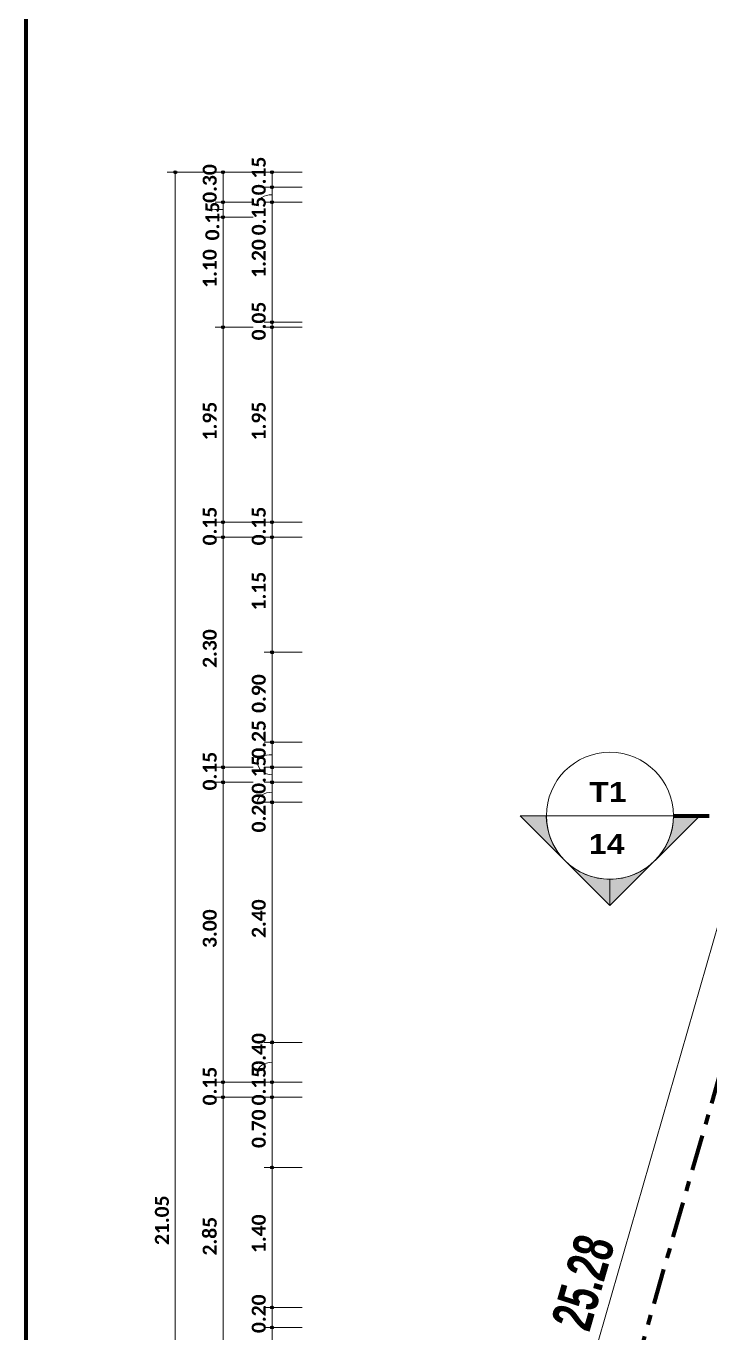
# Model space of a CAD drawing. Header units: metres. Extents: x -144 to 1000, y -717 to 29.
# Drawn here: x 679.3 to 686.14, y -559.78 to -546.72 of the extents above; entities that cross this region are included whole.
import ezdxf

# ---------------------------------------------------------------- set-up
doc = ezdxf.new("R2010")
doc.units = ezdxf.units.M
doc.linetypes.add('Dash Dot 3_16_', pattern=[0.595313, 0.357187, -0.119063, 0, -0.119063])
doc.layers.get('0').update_dxf_attribs({"color": 1})
for name, color, linetype, lineweight in [('A-ANNO-DIMS', 1, 'Continuous', 9), ('A-DETL', 1, 'Continuous', 9), ('A-DETL-WIDE', 1, 'Continuous', 100), ('G-ANNO-SYMB', 1, 'Continuous', 9)]:
    doc.layers.add(name, color=color, linetype=linetype, lineweight=lineweight)
doc.styles.add('Arial Black', font='', dxfattribs={"height": 0.15})
doc.styles.add('Britannic Bold_B_1', font='', dxfattribs={"width": 0.7, "height": 0.4})
doc.styles.add('Calibri_B_4', font='calibrib.ttf', dxfattribs={"height": 0.1125})
doc.styles.get('Arial Black').set_extended_font_data('Arial Black')
doc.styles.get('Britannic Bold_B_1').set_extended_font_data('Britannic Bold', bold=True)

# ---------------------------------------------------------------- blocks, each defined once
blk = doc.blocks.new('A$C4d52d4f2')
at = {"layer": 'A-DETL-WIDE'}
blk.add_line((-0.40513, -0.58802), (-0.40513, -0.00202), dxfattribs=at)
blk = doc.blocks.new('S')
at = {"layer": 'A-ANNO-DIMS', "lineweight": 25}
h = blk.add_hatch(color=256, dxfattribs=at)
edge = h.paths.add_edge_path()
edge.add_arc((670.058, -487.399), 0.015, 0, 360)
h = blk.add_hatch(color=256, dxfattribs=at)
edge = h.paths.add_edge_path()
edge.add_arc((670.536, -487.399), 0.015, 0, 360)
h = blk.add_hatch(color=256, dxfattribs=at)
edge = h.paths.add_edge_path()
edge.add_arc((671.026, -487.399), 0.015, 0, 360)
h = blk.add_hatch(color=256, dxfattribs=at)
edge = h.paths.add_edge_path()
edge.add_arc((671.026, -487.549), 0.015, 0, 360)
h = blk.add_hatch(color=256, dxfattribs=at)
edge = h.paths.add_edge_path()
edge.add_arc((671.026, -487.549), 0.015, 0, 360)
h = blk.add_hatch(color=256, dxfattribs=at)
edge = h.paths.add_edge_path()
edge.add_arc((670.536, -487.699), 0.015, 0, 360)
h = blk.add_hatch(color=256, dxfattribs=at)
edge = h.paths.add_edge_path()
edge.add_arc((670.536, -487.699), 0.015, 0, 360)
h = blk.add_hatch(color=256, dxfattribs=at)
edge = h.paths.add_edge_path()
edge.add_arc((671.026, -487.699), 0.015, 0, 360)
h = blk.add_hatch(color=256, dxfattribs=at)
edge = h.paths.add_edge_path()
edge.add_arc((671.026, -487.699), 0.015, 0, 360)
h = blk.add_hatch(color=256, dxfattribs=at)
edge = h.paths.add_edge_path()
edge.add_arc((670.536, -487.849), 0.015, 0, 360)
h = blk.add_hatch(color=256, dxfattribs=at)
edge = h.paths.add_edge_path()
edge.add_arc((670.536, -487.849), 0.015, 0, 360)
h = blk.add_hatch(color=256, dxfattribs=at)
edge = h.paths.add_edge_path()
edge.add_arc((670.536, -488.949), 0.015, 0, 360)
h = blk.add_hatch(color=256, dxfattribs=at)
edge = h.paths.add_edge_path()
edge.add_arc((670.536, -488.949), 0.015, 0, 360)
h = blk.add_hatch(color=256, dxfattribs=at)
edge = h.paths.add_edge_path()
edge.add_arc((671.026, -488.899), 0.015, 0, 360)
h = blk.add_hatch(color=256, dxfattribs=at)
edge = h.paths.add_edge_path()
edge.add_arc((671.026, -488.899), 0.015, 0, 360)
h = blk.add_hatch(color=256, dxfattribs=at)
edge = h.paths.add_edge_path()
edge.add_arc((671.026, -488.949), 0.015, 0, 360)
h = blk.add_hatch(color=256, dxfattribs=at)
edge = h.paths.add_edge_path()
edge.add_arc((671.026, -488.949), 0.015, 0, 360)
h = blk.add_hatch(color=256, dxfattribs=at)
edge = h.paths.add_edge_path()
edge.add_arc((670.536, -490.899), 0.015, 0, 360)
h = blk.add_hatch(color=256, dxfattribs=at)
edge = h.paths.add_edge_path()
edge.add_arc((670.536, -490.899), 0.015, 0, 360)
h = blk.add_hatch(color=256, dxfattribs=at)
edge = h.paths.add_edge_path()
edge.add_arc((671.026, -490.899), 0.015, 0, 360)
h = blk.add_hatch(color=256, dxfattribs=at)
edge = h.paths.add_edge_path()
edge.add_arc((671.026, -490.899), 0.015, 0, 360)
h = blk.add_hatch(color=256, dxfattribs=at)
edge = h.paths.add_edge_path()
edge.add_arc((670.536, -491.049), 0.015, 0, 360)
h = blk.add_hatch(color=256, dxfattribs=at)
edge = h.paths.add_edge_path()
edge.add_arc((670.536, -491.049), 0.015, 0, 360)
h = blk.add_hatch(color=256, dxfattribs=at)
edge = h.paths.add_edge_path()
edge.add_arc((671.026, -491.049), 0.015, 0, 360)
h = blk.add_hatch(color=256, dxfattribs=at)
edge = h.paths.add_edge_path()
edge.add_arc((671.026, -491.049), 0.015, 0, 360)
h = blk.add_hatch(color=256, dxfattribs=at)
edge = h.paths.add_edge_path()
edge.add_arc((671.026, -492.199), 0.015, 0, 360)
h = blk.add_hatch(color=256, dxfattribs=at)
edge = h.paths.add_edge_path()
edge.add_arc((671.026, -492.199), 0.015, 0, 360)
h = blk.add_hatch(color=256, dxfattribs=at)
edge = h.paths.add_edge_path()
edge.add_arc((671.026, -493.099), 0.015, 0, 360)
h = blk.add_hatch(color=256, dxfattribs=at)
edge = h.paths.add_edge_path()
edge.add_arc((671.026, -493.099), 0.015, 0, 360)
h = blk.add_hatch(color=256, dxfattribs=at)
edge = h.paths.add_edge_path()
edge.add_arc((670.536, -493.349), 0.015, 0, 360)
h = blk.add_hatch(color=256, dxfattribs=at)
edge = h.paths.add_edge_path()
edge.add_arc((670.536, -493.349), 0.015, 0, 360)
h = blk.add_hatch(color=256, dxfattribs=at)
edge = h.paths.add_edge_path()
edge.add_arc((671.026, -493.349), 0.015, 0, 360)
h = blk.add_hatch(color=256, dxfattribs=at)
edge = h.paths.add_edge_path()
edge.add_arc((671.026, -493.349), 0.015, 0, 360)
h = blk.add_hatch(color=256, dxfattribs=at)
edge = h.paths.add_edge_path()
edge.add_arc((670.536, -493.499), 0.015, 0, 360)
h = blk.add_hatch(color=256, dxfattribs=at)
edge = h.paths.add_edge_path()
edge.add_arc((670.536, -493.499), 0.015, 0, 360)
h = blk.add_hatch(color=256, dxfattribs=at)
edge = h.paths.add_edge_path()
edge.add_arc((671.026, -493.499), 0.015, 0, 360)
h = blk.add_hatch(color=256, dxfattribs=at)
edge = h.paths.add_edge_path()
edge.add_arc((671.026, -493.499), 0.015, 0, 360)
h = blk.add_hatch(color=256, dxfattribs=at)
edge = h.paths.add_edge_path()
edge.add_arc((671.026, -493.699), 0.015, 0, 360)
h = blk.add_hatch(color=256, dxfattribs=at)
edge = h.paths.add_edge_path()
edge.add_arc((671.026, -493.699), 0.015, 0, 360)
h = blk.add_hatch(color=256, dxfattribs=at)
edge = h.paths.add_edge_path()
edge.add_arc((671.026, -496.099), 0.015, 0, 360)
h = blk.add_hatch(color=256, dxfattribs=at)
edge = h.paths.add_edge_path()
edge.add_arc((671.026, -496.099), 0.015, 0, 360)
h = blk.add_hatch(color=256, dxfattribs=at)
edge = h.paths.add_edge_path()
edge.add_arc((670.536, -496.497), 0.015, 0, 360)
h = blk.add_hatch(color=256, dxfattribs=at)
edge = h.paths.add_edge_path()
edge.add_arc((670.536, -496.497), 0.015, 0, 360)
h = blk.add_hatch(color=256, dxfattribs=at)
edge = h.paths.add_edge_path()
edge.add_arc((671.026, -496.497), 0.015, 0, 360)
h = blk.add_hatch(color=256, dxfattribs=at)
edge = h.paths.add_edge_path()
edge.add_arc((671.026, -496.497), 0.015, 0, 360)
h = blk.add_hatch(color=256, dxfattribs=at)
edge = h.paths.add_edge_path()
edge.add_arc((670.536, -496.647), 0.015, 0, 360)
h = blk.add_hatch(color=256, dxfattribs=at)
edge = h.paths.add_edge_path()
edge.add_arc((670.536, -496.647), 0.015, 0, 360)
h = blk.add_hatch(color=256, dxfattribs=at)
edge = h.paths.add_edge_path()
edge.add_arc((671.026, -496.647), 0.015, 0, 360)
h = blk.add_hatch(color=256, dxfattribs=at)
edge = h.paths.add_edge_path()
edge.add_arc((671.026, -496.647), 0.015, 0, 360)
h = blk.add_hatch(color=256, dxfattribs=at)
edge = h.paths.add_edge_path()
edge.add_arc((671.026, -497.349), 0.015, 0, 360)
h = blk.add_hatch(color=256, dxfattribs=at)
edge = h.paths.add_edge_path()
edge.add_arc((671.026, -497.349), 0.015, 0, 360)
h = blk.add_hatch(color=256, dxfattribs=at)
edge = h.paths.add_edge_path()
edge.add_arc((671.026, -498.749), 0.015, 0, 360)
h = blk.add_hatch(color=256, dxfattribs=at)
edge = h.paths.add_edge_path()
edge.add_arc((671.026, -498.749), 0.015, 0, 360)
h = blk.add_hatch(color=256, dxfattribs=at)
edge = h.paths.add_edge_path()
edge.add_arc((671.026, -498.949), 0.015, 0, 360)
h = blk.add_hatch(color=256, dxfattribs=at)
edge = h.paths.add_edge_path()
edge.add_arc((671.026, -498.949), 0.015, 0, 360)
at = {"layer": 'G-ANNO-SYMB', "extrusion": (0, 0, -1)}
h = blk.add_hatch(color=256, dxfattribs=at)
edge = h.paths.add_edge_path()
edge.add_arc((-674.403, -493.833), 0.636, 317.9216, 360)
edge.add_line((-673.767, -493.833), (-673.505, -493.833))
edge.add_line((-673.505, -493.833), (-673.931, -494.259))
h = blk.add_hatch(color=256, dxfattribs=at)
edge = h.paths.add_edge_path()
edge.add_line((-674.875, -494.259), (-675.301, -493.833))
edge.add_line((-675.301, -493.833), (-675.039, -493.833))
edge.add_arc((-674.403, -493.833), 0.636, 180, 222.0784)
h = blk.add_hatch(color=256, dxfattribs=at)
edge = h.paths.add_edge_path()
edge.add_line((-673.954, -494.282), (-674.403, -494.731))
edge.add_line((-674.403, -494.731), (-674.403, -494.468))
edge.add_arc((-674.403, -493.833), 0.635, 270, 315)
h = blk.add_hatch(color=256, dxfattribs=at)
edge = h.paths.add_edge_path()
edge.add_arc((-674.403, -493.833), 0.635, 225, 270)
edge.add_line((-674.403, -494.468), (-674.403, -494.731))
edge.add_line((-674.403, -494.731), (-674.852, -494.282))
at = {"layer": 'A-ANNO-DIMS', "color": 5, "true_color": 0x0000ff}
blk.add_line((670.973, -510.62), (677.954, -486.328), dxfattribs=at)
at = {"layer": 'A-ANNO-DIMS'}
for p, q in [((670.058, -487.399), (669.978, -487.399)), ((670.058, -508.448), (670.058, -487.399)), ((670.058, -487.399), (670.358, -487.399)), ((670.536, -487.399), (670.456, -487.399)), ((670.536, -487.399), (670.536, -487.699)), ((670.536, -487.399), (670.836, -487.399)), ((671.026, -487.399), (670.946, -487.399)), ((671.026, -487.399), (671.026, -487.549)), ((671.026, -487.399), (671.326, -487.399)), ((671.026, -487.549), (670.946, -487.549)), ((671.026, -487.549), (670.946, -487.549)), ((671.026, -487.549), (671.326, -487.549)), ((671.026, -487.549), (671.026, -487.699)), ((671.026, -487.549), (671.326, -487.549)), ((670.536, -487.699), (670.456, -487.699)), ((670.536, -487.699), (670.456, -487.699)), ((670.536, -487.699), (670.836, -487.699)), ((670.536, -487.699), (670.536, -487.849)), ((670.536, -487.699), (670.836, -487.699)), ((671.026, -487.699), (670.946, -487.699)), ((671.026, -487.699), (670.946, -487.699)), ((671.026, -487.699), (671.326, -487.699)), ((671.026, -487.699), (671.026, -488.899)), ((671.026, -487.699), (671.326, -487.699)), ((670.536, -487.849), (670.456, -487.849)), ((670.536, -487.849), (670.456, -487.849)), ((670.536, -487.849), (670.836, -487.849)), ((670.536, -487.849), (670.536, -488.949)), ((670.536, -487.849), (670.836, -487.849)), ((670.536, -488.949), (670.456, -488.949)), ((670.536, -488.949), (670.456, -488.949)), ((670.536, -488.949), (670.836, -488.949)), ((670.536, -488.949), (670.536, -490.899)), ((670.536, -488.949), (670.836, -488.949)), ((671.026, -488.899), (670.946, -488.899)), ((671.026, -488.899), (670.946, -488.899)), ((671.026, -488.949), (670.946, -488.949)), ((671.026, -488.949), (670.946, -488.949)), ((671.026, -488.899), (671.326, -488.899)), ((671.026, -488.899), (671.026, -488.949)), ((671.026, -488.899), (671.326, -488.899)), ((671.026, -488.949), (671.326, -488.949)), ((671.026, -488.949), (671.026, -490.899)), ((671.026, -488.949), (671.326, -488.949)), ((670.536, -490.899), (670.456, -490.899)), ((670.536, -490.899), (670.456, -490.899)), ((670.536, -490.899), (670.836, -490.899)), ((670.536, -490.899), (670.536, -491.049)), ((670.536, -490.899), (670.836, -490.899)), ((671.026, -490.899), (670.946, -490.899)), ((671.026, -490.899), (670.946, -490.899)), ((671.026, -490.899), (671.326, -490.899)), ((671.026, -490.899), (671.026, -491.049)), ((671.026, -490.899), (671.326, -490.899)), ((670.536, -491.049), (670.456, -491.049)), ((670.536, -491.049), (670.456, -491.049)), ((670.536, -491.049), (670.836, -491.049)), ((670.536, -491.049), (670.536, -493.349)), ((670.536, -491.049), (670.836, -491.049)), ((671.026, -491.049), (670.946, -491.049)), ((671.026, -491.049), (670.946, -491.049)), ((671.026, -491.049), (671.326, -491.049)), ((671.026, -491.049), (671.026, -492.199)), ((671.026, -491.049), (671.326, -491.049)), ((671.026, -492.199), (670.946, -492.199)), ((671.026, -492.199), (670.946, -492.199)), ((671.026, -492.199), (671.326, -492.199)), ((671.026, -492.199), (671.026, -493.099)), ((671.026, -492.199), (671.326, -492.199)), ((671.026, -493.099), (670.946, -493.099)), ((671.026, -493.099), (670.946, -493.099)), ((671.026, -493.099), (671.326, -493.099)), ((671.026, -493.099), (671.026, -493.349)), ((671.026, -493.099), (671.326, -493.099)), ((670.536, -493.349), (670.456, -493.349)), ((670.536, -493.349), (670.456, -493.349)), ((670.536, -493.349), (670.836, -493.349)), ((670.536, -493.349), (670.536, -493.499)), ((670.536, -493.349), (670.836, -493.349)), ((671.026, -493.349), (670.946, -493.349)), ((671.026, -493.349), (670.946, -493.349)), ((671.026, -493.349), (671.326, -493.349)), ((671.026, -493.349), (671.026, -493.499)), ((671.026, -493.349), (671.326, -493.349)), ((670.536, -493.499), (670.456, -493.499)), ((670.536, -493.499), (670.456, -493.499)), ((670.536, -493.499), (670.836, -493.499)), ((670.536, -493.499), (670.536, -496.497)), ((670.536, -493.499), (670.836, -493.499)), ((671.026, -493.499), (670.946, -493.499)), ((671.026, -493.499), (670.946, -493.499)), ((671.026, -493.499), (671.326, -493.499)), ((671.026, -493.499), (671.026, -493.699)), ((671.026, -493.499), (671.326, -493.499)), ((671.026, -493.699), (670.946, -493.699)), ((671.026, -493.699), (670.946, -493.699)), ((671.026, -493.699), (671.326, -493.699)), ((671.026, -493.699), (671.026, -496.099)), ((671.026, -493.699), (671.326, -493.699)), ((671.026, -496.099), (670.946, -496.099)), ((671.026, -496.099), (670.946, -496.099)), ((671.026, -496.099), (671.326, -496.099)), ((671.026, -496.099), (671.026, -496.497)), ((671.026, -496.099), (671.326, -496.099)), ((670.536, -496.497), (670.456, -496.497)), ((670.536, -496.497), (670.456, -496.497)), ((670.536, -496.497), (670.836, -496.497)), ((670.536, -496.497), (670.536, -496.647)), ((670.536, -496.497), (670.836, -496.497)), ((671.026, -496.497), (670.946, -496.497)), ((671.026, -496.497), (670.946, -496.497)), ((671.026, -496.497), (671.326, -496.497)), ((671.026, -496.497), (671.026, -496.647)), ((671.026, -496.497), (671.326, -496.497)), ((670.536, -496.647), (670.456, -496.647)), ((670.536, -496.647), (670.456, -496.647)), ((670.536, -496.647), (670.836, -496.647)), ((670.536, -496.647), (670.536, -499.498)), ((670.536, -496.647), (670.836, -496.647)), ((671.026, -496.647), (670.946, -496.647)), ((671.026, -496.647), (670.946, -496.647)), ((671.026, -496.647), (671.326, -496.647)), ((671.026, -496.647), (671.026, -497.349)), ((671.026, -496.647), (671.326, -496.647)), ((671.026, -497.349), (670.946, -497.349)), ((671.026, -497.349), (670.946, -497.349)), ((671.026, -497.349), (671.326, -497.349)), ((671.026, -497.349), (671.026, -498.749)), ((671.026, -497.349), (671.326, -497.349)), ((671.026, -498.749), (670.946, -498.749)), ((671.026, -498.749), (670.946, -498.749)), ((671.026, -498.749), (671.326, -498.749)), ((671.026, -498.749), (671.026, -498.949)), ((671.026, -498.749), (671.326, -498.749)), ((671.026, -498.949), (670.946, -498.949)), ((671.026, -498.949), (670.946, -498.949)), ((671.026, -498.949), (671.326, -498.949)), ((671.026, -498.949), (671.026, -499.498)), ((671.026, -498.949), (671.326, -498.949))]:
    blk.add_line(p, q, dxfattribs=at)
at = {"layer": 'A-ANNO-DIMS', "lineweight": 25}
for centre in [(670.058, -487.399), (670.536, -487.399), (671.026, -487.399), (671.026, -487.549), (671.026, -487.549), (670.536, -487.699), (670.536, -487.699), (671.026, -487.699), (671.026, -487.699), (670.536, -487.849), (670.536, -487.849), (670.536, -488.949), (670.536, -488.949), (671.026, -488.899), (671.026, -488.899), (671.026, -488.949), (671.026, -488.949), (670.536, -490.899), (670.536, -490.899), (671.026, -490.899), (671.026, -490.899), (670.536, -491.049), (670.536, -491.049), (671.026, -491.049), (671.026, -491.049), (671.026, -492.199), (671.026, -492.199), (671.026, -493.099), (671.026, -493.099), (670.536, -493.349), (670.536, -493.349), (671.026, -493.349), (671.026, -493.349), (670.536, -493.499), (670.536, -493.499), (671.026, -493.499), (671.026, -493.499), (671.026, -493.699), (671.026, -493.699), (671.026, -496.099), (671.026, -496.099), (670.536, -496.497), (670.536, -496.497), (671.026, -496.497), (671.026, -496.497), (670.536, -496.647), (670.536, -496.647), (671.026, -496.647), (671.026, -496.647), (671.026, -497.349), (671.026, -497.349), (671.026, -498.749), (671.026, -498.749), (671.026, -498.949), (671.026, -498.949)]:
    blk.add_circle(centre, 0.015, dxfattribs=at)
at = {"layer": 'A-ANNO-DIMS'}
for centre, major_axis, ratio, start_param, end_param in [((671.026, -487.717), (0.145, 0), 0.643426, 1.570796, 3.141593), ((670.536, -487.767), (0.119, 0), 0.052858, 3.141593, 4.712389), ((671.026, -493.263), (0.145, 0), 0.271565, 1.570796, 3.141593), ((671.026, -493.301), (0.145, 0), 0.842151, 3.141593, 4.712389), ((671.026, -493.687), (0.145, 0), 0.608436, 1.570796, 3.141593), ((671.026, -496.392), (0.145, 0), 0.644893, 1.570796, 3.141593)]:
    blk.add_ellipse(centre, major_axis=major_axis, ratio=ratio, start_param=start_param, end_param=end_param, dxfattribs=at)
at = {"layer": 'A-DETL', "color": 7, "linetype": 'Dash Dot 3_16_', "lineweight": 70}
blk.add_line((671.388, -510.739), (678.369, -486.447), dxfattribs=at)
at = {"layer": 'G-ANNO-SYMB', "lineweight": 18, "extrusion": (0, 0, -1)}
for p, q in [((674.403, -494.731), (673.505, -493.833)), ((673.768, -493.833), (673.505, -493.833)), ((673.931, -494.259), (673.505, -493.833)), ((673.505, -493.833), (673.767, -493.833)), ((674.403, -494.731), (675.301, -493.833)), ((675.301, -493.833), (674.875, -494.259)), ((675.038, -493.833), (675.301, -493.833)), ((675.039, -493.833), (675.301, -493.833)), ((674.403, -494.731), (673.954, -494.282)), ((674.852, -494.282), (674.403, -494.731)), ((674.403, -494.468), (674.403, -494.731)), ((674.403, -494.731), (674.403, -494.468))]:
    blk.add_line(p, q, dxfattribs=at)
at = {"layer": 'G-ANNO-SYMB', "lineweight": 18}
blk.add_line((673.768, -493.833), (675.038, -493.833), dxfattribs=at)
at = {"layer": 'G-ANNO-SYMB', "linetype": 'Dash Dot 3_16_', "lineweight": 70}
blk.add_line((675.038, -493.833), (683.798, -493.833), dxfattribs=at)
at = {"layer": 'G-ANNO-SYMB', "lineweight": 18, "extrusion": (0, 0, -1)}
for radius, start, end in [(0.635, 0, 180), (0.636, 317.9216, 0), (0.635, 180, 0), (0.636, 180, 222.0784), (0.635, 270, 315), (0.635, 225, 270)]:
    blk.add_arc((-674.403, -493.833), radius, start, end, dxfattribs=at)
at = {"layer": 'A-ANNO-DIMS', "char_height": 0.14, "attachment_point": 1, "rotation": 90, "line_spacing_factor": 1.158048, "style": 'Calibri_B_4'}
for s, insert, width in [('0.15', (670.822, -487.63), 0.37613), ('0.30', (670.332, -487.705), 0.37613), ('0.15', (670.822, -488.03), 0.37613), ('0.15', (670.358, -488.081), 0.37613), ('1.20', (670.822, -488.455), 0.37613), ('1.10', (670.332, -488.555), 0.37613), ('0.05', (670.822, -489.08), 0.37613), ('1.95', (670.332, -490.08), 0.37613), ('1.95', (670.822, -490.08), 0.37613), ('0.15', (670.332, -491.13), 0.37613), ('0.15', (670.822, -491.13), 0.37613), ('1.15', (670.822, -491.78), 0.37613), ('2.30', (670.332, -492.355), 0.37613), ('0.90', (670.822, -492.805), 0.37613), ('0.25', (670.822, -493.263), 0.37613), ('0.15', (670.332, -493.58), 0.37613), ('0.15', (670.822, -493.615), 0.37613), ('0.20', (670.822, -494), 0.37613), ('2.40', (670.822, -495.055), 0.37613), ('3.00', (670.332, -495.155), 0.37613), ('0.40', (670.822, -496.392), 0.37613), ('0.15', (670.332, -496.729), 0.37613), ('0.15', (670.822, -496.729), 0.37613), ('0.70', (670.822, -497.155), 0.37613), ('21.05', (669.854, -498.125), 0.48314), ('2.85', (670.332, -498.23), 0.37613), ('1.40', (670.822, -498.205), 0.37613), ('0.20', (670.822, -499.005), 0.37613)]:
    blk.add_mtext(s, dxfattribs=dict(at, insert=insert, width=width))
at = {"layer": 'A-ANNO-DIMS', "color": 5, "true_color": 0x0000ff, "insert": (673.812, -498.893), "char_height": 0.4, "width": 1.40028, "attachment_point": 1, "rotation": 73.9667, "line_spacing_factor": 1.000203, "style": 'Britannic Bold_B_1'}
blk.add_mtext('25.28', dxfattribs=at)
at = {"layer": 'G-ANNO-SYMB', "style": 'Arial Black'}
for s, p in [('T1', (674.197, -493.697)), ('14', (674.193, -494.216))]:
    blk.add_text(s, height=0.2, dxfattribs=at).set_placement(p)

msp = doc.modelspace()

# ---------------------------------------------------------------- block references
at = {"xscale": 99.43160273753426, "yscale": 99.43160273753426, "zscale": 99.43160273753426}
msp.add_blockref('A$C4d52d4f2', (719.582, -530.45), dxfattribs=at)
at = {"color": 3}
msp.add_blockref('S', (10.733, -60.777), dxfattribs=at)

doc.saveas('drawing.dxf')
